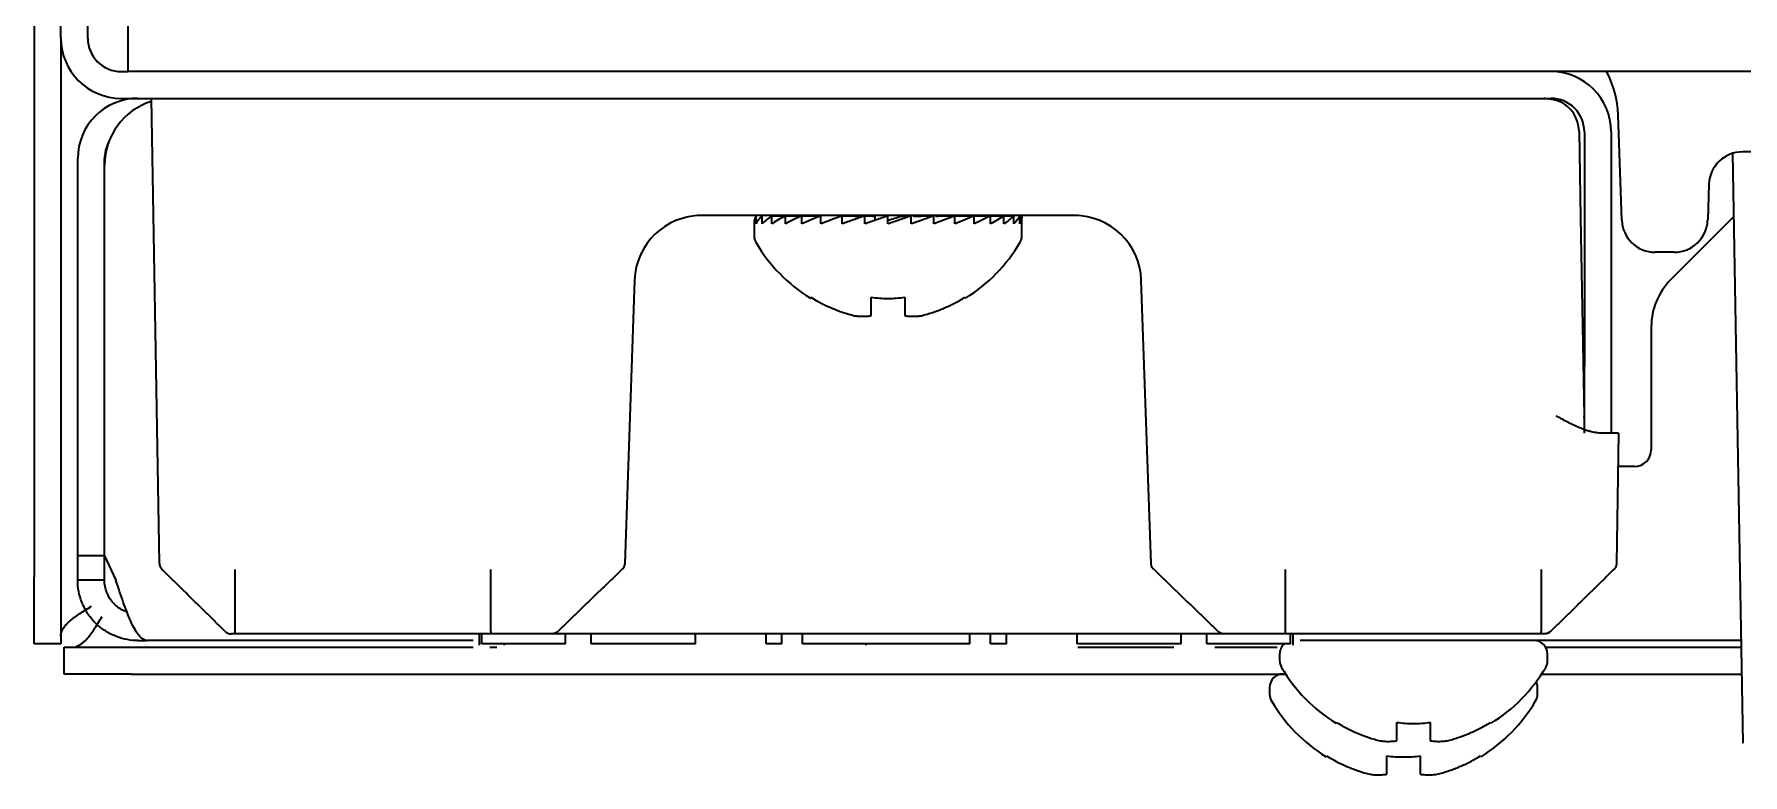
# Model space of a CAD drawing. Header units: inches. Extents: x 90 to 4161, y -506 to 3104.
# Drawn here: x 2250.1 to 2301.1, y 2269.8 to 2291.9 of the extents above; entities that cross this region are included whole.
import ezdxf

# ---------------------------------------------------------------- set-up
doc = ezdxf.new("R2010")
doc.units = ezdxf.units.IN
doc.layers.add('1', color=7, linetype='Continuous', true_color=0xffffff)

msp = doc.modelspace()

# ---------------------------------------------------------------- linework, layer by layer
at = {"layer": '1', "color": 7, "linetype": 'Continuous', "lineweight": 35}
for p, q in [((2250.091, 2347.331), (2250.091, 2275.697)), ((2250.891, 2291.797), (2250.891, 2292.897)), ((2251.691, 2291.797), (2251.691, 2292.897)), ((2252.891, 2292.597), (2252.891, 2290.797)), ((2250.891, 2291.804), (2250.891, 2275.697)), ((2252.691, 2290.797), (2252.891, 2290.797)), ((2998.891, 2290.797), (2252.891, 2290.797)), ((2252.691, 2289.997), (2295.391, 2289.997)), ((2253.834, 2276.099), (2253.591, 2289.997)), ((2255.841, 2289.997), (2295.191, 2289.997)), ((2297.507, 2286.362), (2297.398, 2289.502)), ((2296.234, 2289.015), (2296.279, 2286.441)), ((2296.391, 2288.997), (2296.391, 2281.997)), ((2297.191, 2288.997), (2297.191, 2281.997)), ((2300.817, 2288.353), (2301.125, 2270.734)), ((2380.811, 2288.397), (2301.111, 2288.397)), ((2251.391, 2276.325), (2251.391, 2288.197)), ((2252.191, 2276.325), (2252.191, 2288.197)), ((2252.193, 2276.325), (2252.193, 2287.997)), ((2300.112, 2287.432), (2300.075, 2286.362)), ((2281.284, 2286.497), (2269.898, 2286.497)), ((2271.652, 2286.247), (2271.652, 2286.481)), ((2271.832, 2286.247), (2271.832, 2286.481)), ((2272.127, 2286.247), (2272.127, 2286.481)), ((2272.527, 2286.247), (2272.527, 2286.481)), ((2273.02, 2286.247), (2273.02, 2286.481)), ((2273.357, 2286.476), (2273.357, 2286.497)), ((2273.391, 2286.476), (2273.391, 2286.497)), ((2273.424, 2286.475), (2273.424, 2286.497)), ((2273.492, 2286.474), (2273.492, 2286.497)), ((2273.524, 2286.474), (2273.524, 2286.497)), ((2273.591, 2286.247), (2273.591, 2286.481)), ((2273.656, 2286.48), (2273.656, 2286.497)), ((2273.686, 2286.479), (2273.686, 2286.497)), ((2273.88, 2286.476), (2273.88, 2286.497)), ((2273.906, 2286.475), (2273.906, 2286.497)), ((2274.155, 2286.47), (2274.155, 2286.497)), ((2274.177, 2286.47), (2274.177, 2286.497)), ((2274.223, 2286.247), (2274.223, 2286.481)), ((2274.474, 2286.474), (2274.474, 2286.497)), ((2274.491, 2286.474), (2274.491, 2286.497)), ((2274.827, 2286.464), (2274.827, 2286.497)), ((2274.896, 2286.247), (2274.896, 2286.481)), ((2275.203, 2286.464), (2275.203, 2286.497)), ((2275.209, 2286.347), (2275.209, 2286.497)), ((2275.591, 2286.247), (2275.591, 2286.481)), ((2275.979, 2286.464), (2275.979, 2286.497)), ((2276.286, 2286.247), (2276.286, 2286.481)), ((2276.355, 2286.464), (2276.355, 2286.497)), ((2276.708, 2286.474), (2276.708, 2286.497)), ((2276.959, 2286.247), (2276.959, 2286.481)), ((2277.027, 2286.47), (2277.027, 2286.497)), ((2277.302, 2286.476), (2277.302, 2286.497)), ((2277.526, 2286.48), (2277.526, 2286.497)), ((2277.591, 2286.247), (2277.591, 2286.481)), ((2277.69, 2286.474), (2277.69, 2286.497)), ((2277.791, 2286.476), (2277.791, 2286.497)), ((2277.825, 2286.476), (2277.825, 2286.497)), ((2278.162, 2286.247), (2278.162, 2286.481)), ((2278.655, 2286.247), (2278.655, 2286.481)), ((2279.055, 2286.247), (2279.055, 2286.481)), ((2279.35, 2286.247), (2279.35, 2286.481)), ((2279.53, 2286.247), (2279.53, 2286.481)), ((2279.591, 2286.247), (2279.591, 2286.481)), ((2296.279, 2286.441), (2296.382, 2280.488)), ((2300.85, 2286.456), (2298.977, 2284.583)), ((2271.591, 2286.247), (2271.591, 2285.897)), ((2279.591, 2285.897), (2279.591, 2286.247)), ((2299.075, 2285.397), (2298.507, 2285.397)), ((2268.024, 2284.567), (2267.728, 2276.097)), ((2283.454, 2276.097), (2283.158, 2284.567)), ((2273.291, 2284.019), (2273.291, 2284.052)), ((2277.891, 2284.052), (2277.891, 2284.019)), ((2298.391, 2283.169), (2298.391, 2279.497)), ((2296.391, 2279.997), (2296.391, 2281.997)), ((2297.191, 2281.997), (2297.191, 2279.997)), ((2296.391, 2280.405), (2296.382, 2280.488)), ((2297.416, 2279.997), (2296.864, 2279.997)), ((2297.416, 2279.997), (2297.348, 2276.099)), ((2297.891, 2278.997), (2297.399, 2278.997)), ((2251.391, 2275.597), (2251.391, 2276.325)), ((2252.191, 2276.325), (2251.391, 2276.325)), ((2252.191, 2275.597), (2252.191, 2276.325)), ((2252.193, 2276.325), (2252.532, 2275.597)), ((2250.091, 2273.697), (2250.091, 2275.697)), ((2250.891, 2275.697), (2250.891, 2273.697)), ((2287.458, 2274.069), (2287.458, 2273.997)), ((2295.087, 2274.068), (2295.087, 2273.997)), ((2250.891, 2273.697), (2250.091, 2273.697)), ((2250.991, 2273.597), (2252.991, 2273.597)), ((2250.991, 2272.797), (2250.991, 2273.597)), ((2252.991, 2273.597), (2263.199, 2273.597)), ((2253.191, 2273.797), (2253.441, 2273.797)), ((2253.441, 2273.797), (2253.418, 2273.803)), ((2263.206, 2273.797), (2253.441, 2273.797)), ((2263.724, 2273.997), (2256.085, 2273.997)), ((2263.38, 2273.997), (2263.38, 2273.66)), ((2263.464, 2273.697), (2263.464, 2273.997)), ((2263.7, 2273.597), (2263.91, 2273.597)), ((2264.126, 2273.697), (2264.126, 2273.66)), ((2285.629, 2273.997), (2265.554, 2273.997)), ((2265.964, 2273.697), (2265.964, 2273.997)), ((2266.731, 2273.697), (2266.731, 2273.997)), ((2269.844, 2273.697), (2269.844, 2273.997)), ((2271.953, 2273.697), (2271.953, 2273.997)), ((2272.423, 2273.697), (2272.423, 2273.997)), ((2273.035, 2273.697), (2273.035, 2273.997)), ((2274.942, 2273.66), (2274.942, 2273.697)), ((2278.035, 2273.697), (2278.035, 2273.997)), ((2278.659, 2273.697), (2278.659, 2273.997)), ((2279.129, 2273.697), (2279.129, 2273.997)), ((2281.238, 2273.697), (2281.238, 2273.997)), ((2281.262, 2273.597), (2284.128, 2273.597)), ((2284.349, 2273.697), (2284.349, 2273.997)), ((2285.118, 2273.697), (2285.118, 2273.997)), ((2285.352, 2273.597), (2287.216, 2273.597)), ((2295.087, 2273.997), (2287.458, 2273.997)), ((2287.618, 2273.697), (2287.618, 2273.997)), ((2287.694, 2273.66), (2287.694, 2273.997)), ((2301.08, 2273.797), (2287.904, 2273.797)), ((2295.245, 2273.597), (2301.083, 2273.597)), ((2287.291, 2273.397), (2287.291, 2273.197)), ((2295.291, 2273.197), (2295.291, 2273.397)), ((2252.991, 2272.797), (2250.991, 2272.797)), ((2252.991, 2272.797), (2287.473, 2272.797)), ((2295.117, 2272.797), (2301.095, 2272.797)), ((2286.991, 2272.397), (2286.991, 2272.197)), ((2294.991, 2272.197), (2294.991, 2272.397)), ((2288.991, 2271.319), (2288.991, 2271.352)), ((2293.591, 2271.352), (2293.591, 2271.319)), ((2288.691, 2270.319), (2288.691, 2270.352)), ((2293.291, 2270.352), (2293.291, 2270.319))]:
    msp.add_line(p, q, dxfattribs=at)
for centre, radius, start, end in [((2252.691, 2291.797), 1.8, 180, 270), ((2252.691, 2291.797), 1, 180, 270), ((2295.391, 2288.997), 1.8, 0, 90), ((2294.4, 2289.397), 3, 2, 27.8184), ((2253.191, 2288.197), 1.8, 90, 180), ((2254.193, 2287.997), 2, 107.4698, 180), ((2295.391, 2288.997), 1, 0, 90), ((2295.234, 2288.997), 1, 1, 64.699), ((2253.191, 2288.197), 1, 151.8792, 180), ((2301.111, 2287.397), 1, 90, 178), ((2270.022, 2284.497), 2, 90, 178), ((2281.16, 2284.497), 2, 2, 90), ((2298.507, 2286.397), 1, 182, 270), ((2299.075, 2286.397), 1, 270, 358), ((2271.991, 2285.897), 0.4, 180, 210.3012), ((2279.191, 2285.897), 0.4, 329.6988, 0), ((2275.79, 2288.117), 4.8, 210.3012, 238.4186), ((2275.392, 2288.117), 4.8, 301.5837, 329.6988), ((2300.391, 2283.169), 2, 135, 180), ((2275.591, 2287.799), 3.78, 262.3959, 269.9965), ((2275.591, 2287.799), 3.78, 270.0035, 277.6041), ((2297.891, 2279.497), 0.5, 270, 0), ((2287.691, 2273.397), 0.4, 130.3805, 180), ((2294.891, 2273.397), 0.4, 0, 90), ((2287.691, 2273.197), 0.4, 180, 210.3012), ((2294.891, 2273.197), 0.4, 329.6988, 0), ((2287.391, 2272.397), 0.4, 90, 180), ((2291.49, 2275.417), 4.8, 210.3012, 238.4186), ((2291.092, 2275.417), 4.8, 301.5837, 329.6988), ((2294.591, 2272.397), 0.4, 0, 24.975), ((2287.391, 2272.197), 0.4, 180, 210.3012), ((2294.591, 2272.197), 0.4, 329.6988, 0), ((2291.19, 2274.417), 4.8, 210.3012, 238.4186), ((2290.792, 2274.417), 4.8, 301.5837, 329.6988), ((2291.291, 2275.099), 3.78, 262.3959, 269.9965), ((2291.291, 2275.099), 3.78, 270.0035, 277.6041), ((2290.991, 2274.099), 3.78, 262.3959, 269.9965), ((2290.991, 2274.099), 3.78, 270.0035, 277.6041)]:
    msp.add_arc(centre, radius, start, end, dxfattribs=at)
for centre, major_axis, ratio, start_param, end_param in [((2295.191, 2288.797), (-0.014, -1.2), 0.999962, 3.132493, 3.153325), ((2324.333, 2256.749), (172.789, -10.862), 0.160471, 1.88542, 1.8878), ((2318.689, 2256.76), (152.806, -10.936), 0.181189, 1.887336, 1.890629), ((2311.767, 2256.75), (128.23, -11.098), 0.215492, 1.892497, 1.896355), ((2294.839, 2256.751), (68.057, -12.588), 0.396506, 1.941634, 1.950906), ((2285.363, 2256.751), (31.699, -20.915), 0.668639, 2.283912, 2.293184), ((2284.549, 2259.997), (-28.837, -4.995), 0.949656, 4.846977, 4.860829), ((2265.817, 2256.748), (-31.7, -20.919), 0.668644, 3.989918, 3.999189), ((2256.342, 2256.75), (-68.059, -12.589), 0.396513, 4.332268, 4.34154), ((2247.451, 2256.75), (-99.712, -11.457), 0.27565, 4.373818, 4.379744), ((2239.414, 2256.749), (-128.233, -11.099), 0.215496, 4.386824, 4.392025), ((2232.472, 2256.746), (-152.843, -10.943), 0.181222, 4.392486, 4.395868), ((2226.845, 2256.746), (-172.797, -10.863), 0.160477, 4.395372, 4.397799), ((2222.698, 2256.746), (-187.499, -10.82), 0.147984, 4.396921, 4.398569)]:
    msp.add_ellipse(centre, major_axis=major_axis, ratio=ratio, start_param=start_param, end_param=end_param, dxfattribs=at)
for points, knots in [([(2295.216, 2289.997), (2295.256, 2289.996), (2295.295, 2289.993), (2295.373, 2289.984), (2295.411, 2289.978), (2295.467, 2289.965), (2295.486, 2289.961), (2295.523, 2289.951), (2295.541, 2289.945), (2295.594, 2289.928), (2295.628, 2289.915), (2295.661, 2289.901)], [0, 0, 0, 0, 0.25, 0.25, 0.5, 0.5, 0.625, 0.625, 0.75, 0.75, 1, 1, 1, 1]), ([(2273.291, 2284.052), (2273.494, 2283.928), (2273.704, 2283.82), (2274.029, 2283.682), (2274.139, 2283.64), (2274.362, 2283.565), (2274.476, 2283.531), (2274.591, 2283.501)], [0, 0, 0, 0, 0.5, 0.5, 0.75, 0.75, 1, 1, 1, 1]), ([(2275.091, 2283.501), (2275.091, 2283.531), (2275.091, 2283.564), (2275.091, 2283.64), (2275.091, 2283.682), (2275.091, 2283.774), (2275.091, 2283.824), (2275.091, 2283.905), (2275.091, 2283.933), (2275.091, 2283.991), (2275.091, 2284.021), (2275.091, 2284.052)], [0, 0, 0, 0, 0.25, 0.25, 0.5, 0.5, 0.75, 0.75, 0.875, 0.875, 1, 1, 1, 1]), ([(2276.091, 2284.052), (2276.091, 2283.928), (2276.091, 2283.82), (2276.091, 2283.682), (2276.091, 2283.64), (2276.091, 2283.565), (2276.091, 2283.531), (2276.091, 2283.501)], [0, 0, 0, 0, 0.5, 0.5, 0.75, 0.75, 1, 1, 1, 1]), ([(2276.591, 2283.501), (2276.706, 2283.531), (2276.819, 2283.564), (2277.042, 2283.64), (2277.152, 2283.682), (2277.369, 2283.774), (2277.476, 2283.824), (2277.634, 2283.905), (2277.686, 2283.933), (2277.789, 2283.991), (2277.84, 2284.021), (2277.891, 2284.052)], [0, 0, 0, 0, 0.25, 0.25, 0.5, 0.5, 0.75, 0.75, 0.875, 0.875, 1, 1, 1, 1]), ([(2296.864, 2279.997), (2296.818, 2279.997), (2296.771, 2280.001), (2296.673, 2280.016), (2296.622, 2280.027), (2296.557, 2280.044), (2296.544, 2280.048), (2296.517, 2280.055), (2296.504, 2280.06), (2296.463, 2280.072), (2296.436, 2280.081), (2296.354, 2280.11), (2296.299, 2280.132), (2296.188, 2280.18), (2296.131, 2280.205), (2296.045, 2280.247), (2296.017, 2280.261), (2295.959, 2280.29), (2295.93, 2280.304), (2295.842, 2280.35), (2295.784, 2280.381), (2295.695, 2280.428), (2295.651, 2280.451), (2295.606, 2280.475), (2295.576, 2280.491), (2295.561, 2280.499), (2295.546, 2280.507)], [0, 0, 0, 0, 0.125, 0.125, 0.25, 0.25, 0.28125, 0.28125, 0.3125, 0.3125, 0.375, 0.375, 0.5, 0.5, 0.625, 0.625, 0.6875, 0.6875, 0.75, 0.75, 0.875, 0.875, 0.9375, 0.96875, 0.96875, 1, 1, 1, 1]), ([(2253.834, 2276.099), (2253.834, 2276.067), (2253.841, 2276.035), (2253.867, 2275.975), (2253.885, 2275.948), (2253.908, 2275.925)], [0, 0, 0, 0, 0.5, 0.5, 1, 1, 1, 1]), ([(2267.728, 2276.097), (2267.727, 2276.065), (2267.719, 2276.033), (2267.693, 2275.975), (2267.675, 2275.948), (2267.652, 2275.926)], [0, 0, 0, 0, 0.5, 0.5, 1, 1, 1, 1]), ([(2283.53, 2275.926), (2283.507, 2275.948), (2283.489, 2275.975), (2283.463, 2276.033), (2283.455, 2276.065), (2283.454, 2276.097)], [0, 0, 0, 0, 0.5, 0.5, 1, 1, 1, 1]), ([(2297.348, 2276.099), (2297.348, 2276.067), (2297.341, 2276.035), (2297.315, 2275.975), (2297.297, 2275.948), (2297.274, 2275.925)], [0, 0, 0, 0, 0.5, 0.5, 1, 1, 1, 1]), ([(2253.042, 2273.803), (2252.931, 2273.813), (2252.821, 2273.832), (2252.605, 2273.891), (2252.501, 2273.931), (2252.3, 2274.029), (2252.204, 2274.088), (2252.025, 2274.221), (2251.942, 2274.296), (2251.791, 2274.46), (2251.723, 2274.549), (2251.605, 2274.739), (2251.555, 2274.839), (2251.474, 2275.047), (2251.443, 2275.155), (2251.401, 2275.374), (2251.391, 2275.486), (2251.391, 2275.597)], [0, 0, 0, 0, 0.125, 0.125, 0.25, 0.25, 0.375, 0.375, 0.5, 0.5, 0.625, 0.625, 0.75, 0.75, 0.875, 0.875, 1, 1, 1, 1]), ([(2252.856, 2274.655), (2252.821, 2274.668), (2252.786, 2274.682), (2252.64, 2274.753), (2252.539, 2274.829), (2252.371, 2275.011), (2252.304, 2275.118), (2252.214, 2275.349), (2252.191, 2275.473), (2252.191, 2275.597)], [0, 0, 0, 0, 0.092302, 0.092302, 0.394868, 0.394868, 0.697434, 0.697434, 1, 1, 1, 1]), ([(2253.418, 2273.803), (2253.344, 2273.822), (2253.27, 2273.882), (2253.122, 2274.078), (2253.049, 2274.214), (2252.901, 2274.542), (2252.827, 2274.735), (2252.68, 2275.151), (2252.606, 2275.374), (2252.532, 2275.597)], [0, 0, 0, 0, 0.25, 0.25, 0.5, 0.5, 0.75, 0.75, 1, 1, 1, 1]), ([(2250.891, 2273.938), (2250.891, 2273.975), (2250.897, 2274.012), (2250.92, 2274.086), (2250.937, 2274.123), (2250.982, 2274.197), (2251.01, 2274.234), (2251.076, 2274.307), (2251.113, 2274.344), (2251.197, 2274.418), (2251.243, 2274.455), (2251.343, 2274.529), (2251.396, 2274.566), (2251.507, 2274.639), (2251.566, 2274.676), (2251.685, 2274.75), (2251.747, 2274.787), (2251.808, 2274.824)], [0, 0, 0, 0, 0.125, 0.125, 0.25, 0.25, 0.375, 0.375, 0.5, 0.5, 0.625, 0.625, 0.75, 0.75, 0.875, 0.875, 1, 1, 1, 1]), ([(2251.232, 2273.597), (2251.306, 2273.597), (2251.38, 2273.621), (2251.527, 2273.711), (2251.601, 2273.777), (2251.749, 2273.945), (2251.822, 2274.047), (2251.97, 2274.269), (2252.044, 2274.391), (2252.118, 2274.515)], [0, 0, 0, 0, 0.25, 0.25, 0.5, 0.5, 0.75, 0.75, 1, 1, 1, 1]), ([(2255.797, 2274.069), (2255.803, 2274.063), (2255.81, 2274.058), (2255.822, 2274.048), (2255.829, 2274.043), (2255.85, 2274.03), (2255.864, 2274.022), (2255.909, 2274.004), (2255.941, 2273.998), (2255.973, 2273.997)], [0, 0, 0, 0, 0.125, 0.125, 0.25, 0.25, 0.5, 0.5, 1, 1, 1, 1]), ([(2256.085, 2274.069), (2256.085, 2274.046), (2256.085, 2274.028), (2256.086, 2274.003), (2256.086, 2273.997), (2256.086, 2273.997)], [0, 0, 0, 0, 0.5, 0.5, 1, 1, 1, 1]), ([(2263.727, 2274.069), (2263.727, 2274.046), (2263.726, 2274.028), (2263.724, 2274.004), (2263.723, 2273.997), (2263.721, 2273.997)], [0, 0, 0, 0, 0.5, 0.5, 1, 1, 1, 1]), ([(2265.727, 2274.067), (2265.704, 2274.045), (2265.677, 2274.027), (2265.617, 2274.003), (2265.585, 2273.997), (2265.553, 2273.997)], [0, 0, 0, 0, 0.5, 0.5, 1, 1, 1, 1]), ([(2285.629, 2273.997), (2285.597, 2273.997), (2285.565, 2274.003), (2285.505, 2274.027), (2285.478, 2274.045), (2285.455, 2274.067)], [0, 0, 0, 0, 0.5, 0.5, 1, 1, 1, 1]), ([(2295.385, 2274.069), (2295.383, 2274.067), (2295.379, 2274.064), (2295.374, 2274.059), (2295.368, 2274.054), (2295.362, 2274.049), (2295.356, 2274.044), (2295.349, 2274.04), (2295.343, 2274.036), (2295.337, 2274.032), (2295.33, 2274.028), (2295.323, 2274.025), (2295.317, 2274.021), (2295.31, 2274.018), (2295.303, 2274.015), (2295.296, 2274.013), (2295.289, 2274.01), (2295.282, 2274.008), (2295.275, 2274.006), (2295.267, 2274.004), (2295.26, 2274.002), (2295.253, 2274.001), (2295.246, 2274), (2295.238, 2273.999), (2295.231, 2273.998), (2295.224, 2273.998), (2295.217, 2273.997), (2295.212, 2273.997), (2295.209, 2273.997)], [0, 0, 0, 0, 0.039695, 0.079291, 0.118787, 0.158184, 0.197481, 0.236679, 0.275778, 0.314778, 0.353679, 0.392482, 0.431186, 0.469791, 0.508298, 0.546707, 0.585017, 0.62323, 0.661345, 0.699362, 0.737282, 0.775104, 0.812829, 0.850457, 0.887988, 0.925422, 0.962759, 1, 1, 1, 1]), ([(2253.191, 2273.797), (2253.187, 2273.797), (2253.18, 2273.797), (2253.169, 2273.797), (2253.158, 2273.798), (2253.147, 2273.798), (2253.136, 2273.798), (2253.125, 2273.798), (2253.115, 2273.799), (2253.104, 2273.799), (2253.094, 2273.8), (2253.083, 2273.8), (2253.073, 2273.801), (2253.062, 2273.802), (2253.052, 2273.803), (2253.046, 2273.803), (2253.042, 2273.803)], [0, 0, 0, 0, 0.073473, 0.146486, 0.219075, 0.291275, 0.363122, 0.434652, 0.505902, 0.57691, 0.647713, 0.71835, 0.788858, 0.859277, 0.929644, 1, 1, 1, 1]), ([(2256.086, 2273.997), (2256.079, 2273.997), (2256.072, 2273.997), (2256.063, 2273.997), (2256.06, 2273.997), (2256.054, 2273.997), (2256.051, 2273.997), (2256.042, 2273.997), (2256.036, 2273.997), (2256.025, 2273.997), (2256.02, 2273.997), (2256.013, 2273.997), (2256.01, 2273.997), (2256.006, 2273.997), (2256.004, 2273.997), (2255.998, 2273.997), (2255.994, 2273.997), (2255.989, 2273.997), (2255.987, 2273.997), (2255.984, 2273.997), (2255.983, 2273.997), (2255.979, 2273.997), (2255.977, 2273.997), (2255.975, 2273.997)], [0, 0, 0, 0, 0.125, 0.125, 0.1875, 0.1875, 0.25, 0.25, 0.375, 0.375, 0.5, 0.5, 0.5625, 0.5625, 0.625, 0.625, 0.75, 0.75, 0.8125, 0.8125, 0.875, 0.875, 1, 1, 1, 1]), ([(2265.553, 2273.997), (2265.552, 2273.997), (2265.548, 2273.997), (2265.54, 2273.997), (2265.538, 2273.997), (2265.534, 2273.997), (2265.532, 2273.997), (2265.527, 2273.997), (2265.525, 2273.997), (2265.519, 2273.997), (2265.516, 2273.997), (2265.51, 2273.997), (2265.507, 2273.997), (2265.5, 2273.997), (2265.497, 2273.997), (2265.485, 2273.997), (2265.477, 2273.997), (2265.459, 2273.997), (2265.449, 2273.997), (2265.429, 2273.997), (2265.418, 2273.997), (2265.395, 2273.997), (2265.382, 2273.997), (2265.356, 2273.997), (2265.343, 2273.997), (2265.321, 2273.997), (2265.314, 2273.997), (2265.299, 2273.997), (2265.291, 2273.997), (2265.268, 2273.997), (2265.252, 2273.997), (2265.227, 2273.997), (2265.218, 2273.997), (2265.201, 2273.997), (2265.192, 2273.997), (2265.165, 2273.997), (2265.147, 2273.997), (2265.109, 2273.997), (2265.089, 2273.997), (2265.049, 2273.997), (2265.028, 2273.997), (2264.986, 2273.997), (2264.964, 2273.997), (2264.92, 2273.997), (2264.897, 2273.997), (2264.863, 2273.997), (2264.851, 2273.997), (2264.828, 2273.997), (2264.816, 2273.997), (2264.781, 2273.997), (2264.756, 2273.997), (2264.683, 2273.997), (2264.632, 2273.997), (2264.528, 2273.997), (2264.475, 2273.997), (2264.392, 2273.997), (2264.364, 2273.997), (2264.308, 2273.997), (2264.28, 2273.997), (2264.223, 2273.997), (2264.194, 2273.997), (2264.137, 2273.997), (2264.108, 2273.997), (2264.021, 2273.997), (2263.963, 2273.997), (2263.845, 2273.997), (2263.785, 2273.997), (2263.724, 2273.997)], [0, 0, 0, 0, 0.0625, 0.0625, 0.078125, 0.078125, 0.09375, 0.09375, 0.109375, 0.109375, 0.125, 0.125, 0.140625, 0.140625, 0.15625, 0.15625, 0.1875, 0.1875, 0.21875, 0.21875, 0.25, 0.25, 0.28125, 0.28125, 0.3125, 0.3125, 0.328125, 0.328125, 0.34375, 0.34375, 0.375, 0.375, 0.390625, 0.390625, 0.40625, 0.40625, 0.4375, 0.4375, 0.46875, 0.46875, 0.5, 0.5, 0.53125, 0.53125, 0.5625, 0.5625, 0.578125, 0.578125, 0.59375, 0.59375, 0.625, 0.625, 0.6875, 0.6875, 0.75, 0.75, 0.78125, 0.78125, 0.8125, 0.8125, 0.84375, 0.84375, 0.875, 0.875, 0.9375, 0.9375, 1, 1, 1, 1]), ([(2287.463, 2273.997), (2287.403, 2273.997), (2287.343, 2273.997), (2287.253, 2273.997), (2287.223, 2273.997), (2287.164, 2273.997), (2287.134, 2273.997), (2287.075, 2273.997), (2287.046, 2273.997), (2286.988, 2273.997), (2286.959, 2273.997), (2286.874, 2273.997), (2286.818, 2273.997), (2286.709, 2273.997), (2286.655, 2273.997), (2286.576, 2273.997), (2286.55, 2273.997), (2286.499, 2273.997), (2286.473, 2273.997), (2286.399, 2273.997), (2286.352, 2273.997), (2286.283, 2273.997), (2286.261, 2273.997), (2286.217, 2273.997), (2286.195, 2273.997), (2286.153, 2273.997), (2286.133, 2273.997), (2286.093, 2273.997), (2286.073, 2273.997), (2286.016, 2273.997), (2285.945, 2273.997), (2285.883, 2273.997), (2285.826, 2273.997), (2285.8, 2273.997), (2285.765, 2273.997), (2285.754, 2273.997), (2285.733, 2273.997), (2285.724, 2273.997), (2285.697, 2273.997), (2285.682, 2273.997), (2285.657, 2273.997), (2285.647, 2273.997), (2285.634, 2273.997), (2285.63, 2273.997), (2285.629, 2273.997)], [0, 0, 0, 0, 0.0625, 0.0625, 0.09375, 0.09375, 0.125, 0.125, 0.15625, 0.15625, 0.1875, 0.1875, 0.25, 0.25, 0.3125, 0.3125, 0.34375, 0.34375, 0.375, 0.375, 0.4375, 0.4375, 0.46875, 0.46875, 0.5, 0.5, 0.53125, 0.53125, 0.5625, 0.5625, 0.625, 0.6875, 0.6875, 0.75, 0.75, 0.78125, 0.78125, 0.8125, 0.8125, 0.875, 0.875, 0.9375, 0.9375, 1, 1, 1, 1]), ([(2295.203, 2273.997), (2295.202, 2273.997), (2295.201, 2273.997), (2295.198, 2273.997), (2295.197, 2273.997), (2295.192, 2273.997), (2295.188, 2273.997), (2295.18, 2273.997), (2295.175, 2273.997), (2295.165, 2273.997), (2295.16, 2273.997), (2295.149, 2273.997), (2295.143, 2273.997), (2295.131, 2273.997), (2295.125, 2273.997), (2295.115, 2273.997), (2295.111, 2273.997), (2295.105, 2273.997), (2295.101, 2273.997), (2295.091, 2273.997), (2295.084, 2273.997), (2295.077, 2273.997)], [0, 0, 0, 0, 0.0625, 0.0625, 0.125, 0.125, 0.25, 0.25, 0.375, 0.375, 0.5, 0.5, 0.625, 0.625, 0.75, 0.75, 0.8125, 0.8125, 0.875, 0.875, 1, 1, 1, 1]), ([(2288.991, 2271.352), (2289.194, 2271.228), (2289.404, 2271.12), (2289.729, 2270.982), (2289.839, 2270.94), (2290.062, 2270.865), (2290.176, 2270.831), (2290.291, 2270.801)], [0, 0, 0, 0, 0.5, 0.5, 0.75, 0.75, 1, 1, 1, 1]), ([(2291.791, 2271.352), (2291.791, 2271.228), (2291.791, 2271.12), (2291.791, 2270.982), (2291.791, 2270.94), (2291.791, 2270.865), (2291.791, 2270.831), (2291.791, 2270.801)], [0, 0, 0, 0, 0.5, 0.5, 0.75, 0.75, 1, 1, 1, 1]), ([(2288.691, 2270.352), (2288.894, 2270.228), (2289.104, 2270.12), (2289.429, 2269.982), (2289.539, 2269.94), (2289.762, 2269.865), (2289.876, 2269.831), (2289.991, 2269.801)], [0, 0, 0, 0, 0.5, 0.5, 0.75, 0.75, 1, 1, 1, 1]), ([(2291.491, 2270.352), (2291.491, 2270.228), (2291.491, 2270.12), (2291.491, 2269.982), (2291.491, 2269.94), (2291.491, 2269.865), (2291.491, 2269.831), (2291.491, 2269.801)], [0, 0, 0, 0, 0.5, 0.5, 0.75, 0.75, 1, 1, 1, 1])]:
    msp.add_open_spline(points, degree=3, knots=knots, dxfattribs=at)
for points, degree in [([(2271.652, 2286.481), (2271.631, 2286.443), (2271.601, 2286.366), (2271.591, 2286.287), (2271.591, 2286.247)], 3), ([(2271.832, 2286.481), (2271.792, 2286.443), (2271.722, 2286.366), (2271.672, 2286.287), (2271.652, 2286.247)], 3), ([(2272.127, 2286.481), (2272.068, 2286.443), (2271.961, 2286.366), (2271.872, 2286.287), (2271.832, 2286.247)], 3), ([(2272.527, 2286.481), (2272.452, 2286.443), (2272.31, 2286.366), (2272.185, 2286.287), (2272.127, 2286.247)], 3), ([(2273.02, 2286.481), (2272.93, 2286.443), (2272.758, 2286.366), (2272.602, 2286.287), (2272.527, 2286.247)], 3), ([(2273.591, 2286.481), (2273.49, 2286.443), (2273.293, 2286.366), (2273.109, 2286.287), (2273.02, 2286.247)], 3), ([(2274.223, 2286.481), (2274.113, 2286.443), (2273.898, 2286.366), (2273.692, 2286.287), (2273.591, 2286.247)], 3), ([(2274.896, 2286.481), (2274.781, 2286.443), (2274.554, 2286.366), (2274.332, 2286.287), (2274.223, 2286.247)], 3), ([(2275.591, 2286.481), (2275.474, 2286.443), (2275.241, 2286.366), (2275.011, 2286.287), (2274.896, 2286.247)], 3), ([(2276.286, 2286.481), (2276.17, 2286.443), (2275.939, 2286.366), (2275.707, 2286.287), (2275.591, 2286.247)], 3), ([(2276.959, 2286.481), (2276.849, 2286.443), (2276.627, 2286.366), (2276.4, 2286.287), (2276.286, 2286.247)], 3), ([(2277.591, 2286.481), (2277.49, 2286.443), (2277.283, 2286.366), (2277.068, 2286.287), (2276.959, 2286.247)], 3), ([(2278.162, 2286.481), (2278.072, 2286.443), (2277.888, 2286.366), (2277.692, 2286.287), (2277.591, 2286.247)], 3), ([(2278.655, 2286.481), (2278.58, 2286.443), (2278.422, 2286.366), (2278.251, 2286.287), (2278.162, 2286.247)], 3), ([(2279.055, 2286.481), (2278.997, 2286.443), (2278.871, 2286.366), (2278.73, 2286.287), (2278.655, 2286.247)], 3), ([(2279.35, 2286.481), (2279.31, 2286.443), (2279.22, 2286.366), (2279.113, 2286.287), (2279.055, 2286.247)], 3), ([(2279.53, 2286.481), (2279.51, 2286.443), (2279.459, 2286.366), (2279.39, 2286.287), (2279.35, 2286.247)], 3), ([(2279.591, 2286.481), (2279.591, 2286.443), (2279.581, 2286.366), (2279.55, 2286.287), (2279.53, 2286.247)], 3), ([(2274.591, 2283.501), (2274.631, 2283.496), (2274.713, 2283.488), (2274.839, 2283.484), (2274.966, 2283.488), (2275.05, 2283.496), (2275.091, 2283.501)], 3), ([(2276.091, 2283.501), (2276.133, 2283.496), (2276.216, 2283.488), (2276.344, 2283.484), (2276.47, 2283.488), (2276.551, 2283.496), (2276.591, 2283.501)], 3), ([(2252.192, 2275.597), (2251.39, 2275.597)], 1), ([(2255.797, 2274.069), (2253.908, 2275.925)], 1), ([(2256.085, 2275.925), (2256.085, 2274.069)], 1), ([(2263.724, 2275.925), (2263.724, 2274.069)], 1), ([(2267.652, 2275.926), (2265.727, 2274.067)], 1), ([(2283.53, 2275.926), (2285.455, 2274.067)], 1), ([(2287.458, 2275.925), (2287.458, 2274.069)], 1), ([(2295.097, 2275.925), (2295.097, 2274.069)], 1), ([(2297.274, 2275.925), (2295.385, 2274.069)], 1), ([(2295.368, 2274.069), (2295.324, 2274.023), (2295.265, 2273.997), (2295.203, 2273.997)], 3), ([(2265.964, 2273.697), (2265.131, 2273.697), (2264.297, 2273.697), (2263.464, 2273.697)], 3), ([(2269.844, 2273.697), (2269.838, 2273.697), (2266.738, 2273.697), (2266.731, 2273.697)], 3), ([(2272.423, 2273.697), (2272.266, 2273.697), (2272.11, 2273.697), (2271.953, 2273.697)], 3), ([(2278.035, 2273.697), (2276.368, 2273.697), (2274.701, 2273.697), (2273.035, 2273.697)], 3), ([(2279.129, 2273.697), (2279.128, 2273.697), (2278.66, 2273.697), (2278.659, 2273.697)], 3), ([(2284.349, 2273.697), (2283.312, 2273.697), (2282.275, 2273.697), (2281.238, 2273.697)], 3), ([(2287.618, 2273.697), (2286.785, 2273.697), (2285.951, 2273.697), (2285.118, 2273.697)], 3), ([(2290.791, 2270.801), (2290.791, 2270.815), (2290.791, 2270.845), (2290.791, 2270.896), (2290.791, 2270.952), (2290.791, 2271.013), (2290.791, 2271.079), (2290.791, 2271.154), (2290.791, 2271.242), (2290.791, 2271.313), (2290.791, 2271.352)], 3), ([(2292.291, 2270.801), (2292.345, 2270.815), (2292.453, 2270.845), (2292.615, 2270.896), (2292.774, 2270.952), (2292.929, 2271.013), (2293.081, 2271.079), (2293.238, 2271.154), (2293.404, 2271.242), (2293.527, 2271.313), (2293.591, 2271.352)], 3), ([(2290.291, 2270.801), (2290.317, 2270.798), (2290.368, 2270.793), (2290.442, 2270.787), (2290.514, 2270.785), (2290.584, 2270.785), (2290.653, 2270.788), (2290.722, 2270.793), (2290.768, 2270.798), (2290.791, 2270.801)], 3), ([(2291.791, 2270.801), (2291.815, 2270.798), (2291.862, 2270.793), (2291.934, 2270.788), (2292.005, 2270.785), (2292.077, 2270.785), (2292.148, 2270.788), (2292.219, 2270.793), (2292.267, 2270.798), (2292.291, 2270.801)], 3), ([(2290.491, 2269.801), (2290.491, 2269.815), (2290.491, 2269.845), (2290.491, 2269.896), (2290.491, 2269.952), (2290.491, 2270.013), (2290.491, 2270.079), (2290.491, 2270.154), (2290.491, 2270.242), (2290.491, 2270.313), (2290.491, 2270.352)], 3), ([(2291.991, 2269.801), (2292.045, 2269.815), (2292.153, 2269.845), (2292.315, 2269.896), (2292.474, 2269.952), (2292.629, 2270.013), (2292.781, 2270.079), (2292.938, 2270.154), (2293.104, 2270.242), (2293.227, 2270.313), (2293.291, 2270.352)], 3), ([(2289.991, 2269.801), (2290.017, 2269.798), (2290.068, 2269.793), (2290.142, 2269.787), (2290.214, 2269.785), (2290.284, 2269.785), (2290.353, 2269.788), (2290.422, 2269.793), (2290.468, 2269.798), (2290.491, 2269.801)], 3), ([(2291.491, 2269.801), (2291.515, 2269.798), (2291.562, 2269.793), (2291.634, 2269.788), (2291.705, 2269.785), (2291.777, 2269.785), (2291.848, 2269.788), (2291.919, 2269.793), (2291.967, 2269.798), (2291.991, 2269.801)], 3)]:
    msp.add_open_spline(points, degree=degree, dxfattribs=at)

doc.saveas('drawing.dxf')
